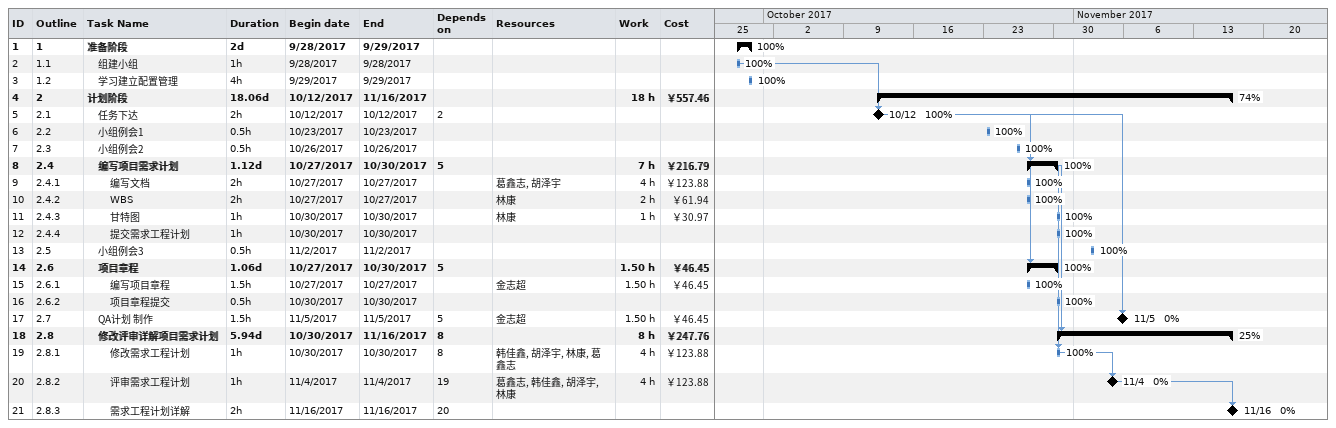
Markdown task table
| ID | WBS | Task | Duration | Start | Finish | Predecessors | Resources | % complete | Work (h) | Cost (￥) |
|---|---|---|---|---|---|---|---|---|---|---|
| 1 | 1 | **准备阶段** | 2d | 2017-09-28 | 2017-09-29 |  |  | 100 |  |  |
| 2 | 1.1 | 组建小组 | 1h | 2017-09-28 | 2017-09-28 |  |  | 100 |  |  |
| 3 | 1.2 | 学习建立配置管理 | 4h | 2017-09-29 | 2017-09-29 |  |  | 100 |  |  |
| 4 | 2 | **计划阶段** | 18.06d | 2017-10-12 | 2017-11-16 |  |  | 74 | 18 | 557.46 |
| 5 | 2.1 | 任务下达 | 2h | 2017-10-12 | 2017-10-12 | 2 |  | 100 |  |  |
| 6 | 2.2 | 小组例会1 | 0.5h | 2017-10-23 | 2017-10-23 |  |  | 100 |  |  |
| 7 | 2.3 | 小组例会2 | 0.5h | 2017-10-26 | 2017-10-26 |  |  | 100 |  |  |
| 8 | 2.4 | **编写项目需求计划** | 1.12d | 2017-10-27 | 2017-10-30 | 5 |  | 100 | 7 | 216.79 |
| 9 | 2.4.1 | 编写文档 | 2h | 2017-10-27 | 2017-10-27 |  | 葛鑫志, 胡泽宇 | 100 | 4 | 123.88 |
| 10 | 2.4.2 | WBS | 2h | 2017-10-27 | 2017-10-27 |  | 林康 | 100 | 2 | 61.94 |
| 11 | 2.4.3 | 甘特图 | 1h | 2017-10-30 | 2017-10-30 |  | 林康 | 100 | 1 | 30.97 |
| 12 | 2.4.4 | 提交需求工程计划 | 1h | 2017-10-30 | 2017-10-30 |  |  | 100 |  |  |
| 13 | 2.5 | 小组例会3 | 0.5h | 2017-11-02 | 2017-11-02 |  |  | 100 |  |  |
| 14 | 2.6 | **项目章程** | 1.06d | 2017-10-27 | 2017-10-30 | 5 |  | 100 | 1.50 | 46.45 |
| 15 | 2.6.1 | 编写项目章程 | 1.5h | 2017-10-27 | 2017-10-27 |  | 金志超 | 100 | 1.50 | 46.45 |
| 16 | 2.6.2 | 项目章程提交 | 0.5h | 2017-10-30 | 2017-10-30 |  |  | 100 |  |  |
| 17 | 2.7 | QA计划 制作 | 1.5h | 2017-11-05 | 2017-11-05 | 5 | 金志超 | 0 | 1.50 | 46.45 |
| 18 | 2.8 | **修改评审详解项目需求计划** | 5.94d | 2017-10-30 | 2017-11-16 | 8 |  | 25 | 8 | 247.76 |
| 19 | 2.8.1 | 修改需求工程计划 | 1h | 2017-10-30 | 2017-10-30 | 8 | 韩佳鑫, 胡泽宇, 林康, 葛鑫志 | 100 | 4 | 123.88 |
| 20 | 2.8.2 | 评审需求工程计划 | 1h | 2017-11-04 | 2017-11-04 | 19 | 葛鑫志, 韩佳鑫, 胡泽宇, 林康 | 0 | 4 | 123.88 |
| 21 | 2.8.3 | 需求工程计划详解 | 2h | 2017-11-16 | 2017-11-16 | 20 |  | 0 |  |  |
